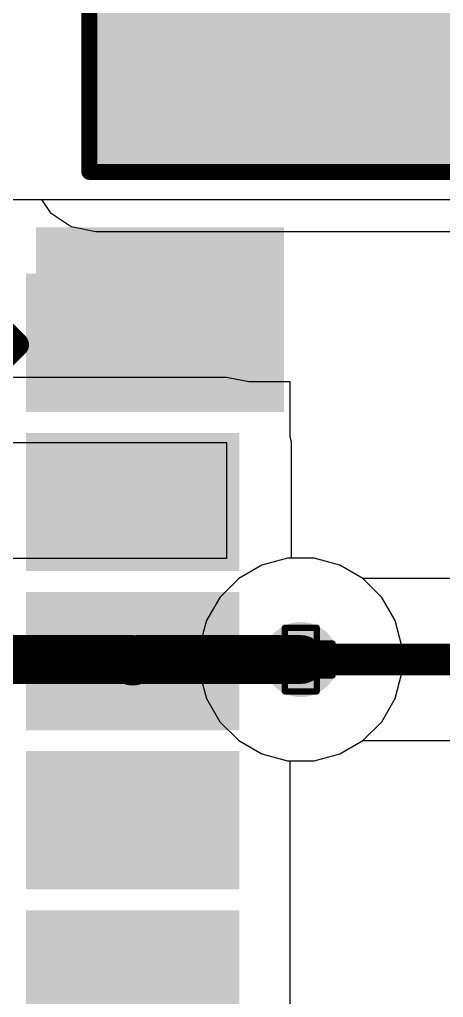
# Model space of a CAD drawing. Header units: inches. Extents: x -5 to 501, y -9 to 81.
# Drawn here: x 30.55 to 33.93, y 27.14 to 34.94 of the extents above; entities that cross this region are included whole.
import ezdxf

# ---------------------------------------------------------------- set-up
doc = ezdxf.new("R2010")
doc.units = ezdxf.units.IN
for name, color, linetype in [('Bottom Layer', 5, 'Continuous'), ('Drill Drawing', 1, 'Continuous'), ('Ground', 16, 'Continuous'), ('Keep-Out Layer', 6, 'Continuous'), ('Power', 76, 'Continuous'), ('Top Layer', 1, 'Continuous'), ('Top Overlay', 2, 'Continuous'), ('Top Paste', 8, 'Continuous'), ('Top Solder', 216, 'Continuous'), ('Via Holes', 16, 'Continuous')]:
    doc.layers.add(name, color=color, linetype=linetype)

msp = doc.modelspace()

# ---------------------------------------------------------------- hatches: boundary and pattern name
at = {"layer": 'Bottom Layer'}
h = msp.add_hatch(color=5, dxfattribs=at)
edge = h.paths.add_edge_path()
edge.add_arc((32.7914, 29.8323), 0.3, 0, 360)
at = {"layer": 'Ground'}
h = msp.add_hatch(color=16, dxfattribs=at)
edge = h.paths.add_edge_path()
edge.add_arc((32.7914, 29.8323), 0.3, 0, 360)
at = {"layer": 'Keep-Out Layer'}
msp.add_hatch(color=6, dxfattribs=at).paths.add_polyline_path([(31.1556, 33.7666), (49.2404, 33.7666), (49.2404, 39.8626), (31.1556, 39.8626)])
at = {"layer": 'Power'}
h = msp.add_hatch(color=76, dxfattribs=at)
edge = h.paths.add_edge_path()
edge.add_arc((32.7914, 29.8323), 0.3, 0, 360)
at = {"layer": 'Top Layer'}
for points in [[(30.698, 32.8096), (32.198, 32.8096), (32.198, 31.9096), (30.698, 31.9096)], [(30.698, 31.5396), (32.198, 31.5396), (32.198, 30.6396), (30.698, 30.6396)], [(30.698, 30.2696), (32.198, 30.2696), (32.198, 29.3696), (30.698, 29.3696)], [(30.698, 28.9996), (32.198, 28.9996), (32.198, 28.0996), (30.698, 28.0996)], [(30.698, 27.7296), (32.198, 27.7296), (32.198, 26.8296), (30.698, 26.8296)]]:
    msp.add_hatch(color=1, dxfattribs=at).paths.add_polyline_path(points)
h = msp.add_hatch(color=1, dxfattribs=at)
edge = h.paths.add_edge_path()
edge.add_arc((32.7914, 29.8323), 0.3, 0, 360)
at = {"layer": 'Top Overlay'}
for points in [[(30.6774, 32.8412), (32.6574, 32.8412), (32.6574, 33.2812), (30.6774, 33.2812)], [(32.2394, 31.8072), (32.6574, 31.8072), (32.6574, 32.8852), (32.2394, 32.8852)]]:
    msp.add_hatch(color=2, dxfattribs=at).paths.add_polyline_path(points)
at = {"layer": 'Top Paste'}
for points in [[(30.698, 32.8096), (32.198, 32.8096), (32.198, 31.9096), (30.698, 31.9096)], [(30.698, 31.5396), (32.198, 31.5396), (32.198, 30.6396), (30.698, 30.6396)], [(30.698, 30.2696), (32.198, 30.2696), (32.198, 29.3696), (30.698, 29.3696)], [(30.698, 28.9996), (32.198, 28.9996), (32.198, 28.0996), (30.698, 28.0996)], [(30.698, 27.7296), (32.198, 27.7296), (32.198, 26.8296), (30.698, 26.8296)]]:
    msp.add_hatch(color=8, dxfattribs=at).paths.add_polyline_path(points)
at = {"layer": 'Top Solder'}
for points in [[(30.5964, 32.9112), (32.2996, 32.9112), (32.2996, 31.808), (30.5964, 31.808)], [(30.5964, 31.6412), (32.2996, 31.6412), (32.2996, 30.538), (30.5964, 30.538)], [(30.5964, 30.3712), (32.2996, 30.3712), (32.2996, 29.268), (30.5964, 29.268)], [(30.5964, 29.1012), (32.2996, 29.1012), (32.2996, 27.998), (30.5964, 27.998)], [(30.5964, 27.8312), (32.2996, 27.8312), (32.2996, 26.728), (30.5964, 26.728)]]:
    msp.add_hatch(color=216, dxfattribs=at).paths.add_polyline_path(points)
at = {"layer": 'Via Holes'}
h = msp.add_hatch(color=7, dxfattribs=at)
edge = h.paths.add_edge_path()
edge.add_arc((32.7914, 29.8323), 0.15, 0, 360)

# ---------------------------------------------------------------- linework, layer by layer
at = {"layer": 'Bottom Layer'}
for p, q in [((21.1074, 33.5026), (59.4106, 33.5026)), ((21.1074, 33.5026), (30.7211, 33.5026)), ((30.7211, 33.5026), (30.7894, 33.4003)), ((30.7894, 33.4003), (30.9574, 33.2881)), ((30.9574, 33.2881), (31.1556, 33.2486)), ((31.1556, 33.2486), (49.2404, 33.2486)), ((32.685, 30.6403), (32.4795, 30.5852)), ((32.8978, 30.6403), (32.685, 30.6403)), ((33.1033, 30.5852), (32.8978, 30.6403)), ((32.4795, 30.5852), (32.2953, 30.4789)), ((33.286, 30.4797), (33.1033, 30.5852)), ((32.2953, 30.4789), (32.1448, 30.3284)), ((49.7648, 30.4797), (33.286, 30.4797)), ((32.1448, 30.3284), (32.0385, 30.1442)), ((32.0385, 30.1442), (31.9834, 29.9387)), ((31.9834, 29.9387), (31.9834, 29.7259)), ((31.9834, 29.7259), (32.0385, 29.5204)), ((32.0385, 29.5204), (32.1448, 29.3362)), ((32.1448, 29.3362), (32.2953, 29.1857)), ((32.2953, 29.1857), (32.4795, 29.0794)), ((33.1033, 29.0794), (33.286, 29.1849)), ((33.286, 29.1849), (49.7648, 29.1849)), ((32.4795, 29.0794), (32.685, 29.0243)), ((32.8978, 29.0243), (33.1033, 29.0794)), ((32.685, 29.0243), (32.8978, 29.0243))]:
    msp.add_line(p, q, dxfattribs=at)
msp.add_lwpolyline([(32.7914, 29.8323, 0.254, 0.254, 0), (49.7648, 29.8323, 0.254, 0.254, 0)], format="xyseb", dxfattribs=at)
msp.add_lwpolyline([(32.7279, 29.8323, 0.127, 0.127, 1), (32.8549, 29.8323, 0.127, 0.127, 1)], format="xyseb", close=True, dxfattribs=at)
at = {"layer": 'Drill Drawing'}
for points in [[(32.6644, 29.9593, 0.0508, 0.0508, 0), (32.6644, 30.0863, 0.0508, 0.0508, 0)], [(32.6644, 30.0863, 0.0508, 0.0508, 0), (32.9184, 30.0863, 0.0508, 0.0508, 0)], [(32.9184, 29.9593, 0.0508, 0.0508, 0), (32.9184, 30.0863, 0.0508, 0.0508, 0)], [(32.5374, 29.7053, 0.0508, 0.0508, 0), (32.5374, 29.9593, 0.0508, 0.0508, 0)], [(32.5374, 29.9593, 0.0508, 0.0508, 0), (32.6644, 29.9593, 0.0508, 0.0508, 0)], [(32.9184, 29.9593, 0.0508, 0.0508, 0), (33.0454, 29.9593, 0.0508, 0.0508, 0)], [(33.0454, 29.7053, 0.0508, 0.0508, 0), (33.0454, 29.9593, 0.0508, 0.0508, 0)], [(32.5374, 29.7053, 0.0508, 0.0508, 0), (32.6644, 29.7053, 0.0508, 0.0508, 0)], [(32.6644, 29.5783, 0.0508, 0.0508, 0), (32.6644, 29.7053, 0.0508, 0.0508, 0)], [(32.9184, 29.7053, 0.0508, 0.0508, 0), (33.0454, 29.7053, 0.0508, 0.0508, 0)], [(32.9184, 29.5783, 0.0508, 0.0508, 0), (32.9184, 29.7053, 0.0508, 0.0508, 0)], [(32.6644, 29.5783, 0.0508, 0.0508, 0), (32.9184, 29.5783, 0.0508, 0.0508, 0)]]:
    msp.add_lwpolyline(points, format="xyseb", dxfattribs=at)
for points in [[(32.6517, 30.0863, 0.0254, 0.0254, 1), (32.6771, 30.0863, 0.0254, 0.0254, 1)], [(32.6517, 30.0863, 0.0254, 0.0254, 1), (32.6771, 30.0863, 0.0254, 0.0254, 1)], [(32.9057, 30.0863, 0.0254, 0.0254, 1), (32.9311, 30.0863, 0.0254, 0.0254, 1)], [(32.9057, 30.0863, 0.0254, 0.0254, 1), (32.9311, 30.0863, 0.0254, 0.0254, 1)], [(32.5247, 29.9593, 0.0254, 0.0254, 1), (32.5501, 29.9593, 0.0254, 0.0254, 1)], [(32.5247, 29.9593, 0.0254, 0.0254, 1), (32.5501, 29.9593, 0.0254, 0.0254, 1)], [(32.6517, 29.9593, 0.0254, 0.0254, 1), (32.6771, 29.9593, 0.0254, 0.0254, 1)], [(32.6517, 29.9593, 0.0254, 0.0254, 1), (32.6771, 29.9593, 0.0254, 0.0254, 1)], [(32.9057, 29.9593, 0.0254, 0.0254, 1), (32.9311, 29.9593, 0.0254, 0.0254, 1)], [(32.9057, 29.9593, 0.0254, 0.0254, 1), (32.9311, 29.9593, 0.0254, 0.0254, 1)], [(33.0327, 29.9593, 0.0254, 0.0254, 1), (33.0581, 29.9593, 0.0254, 0.0254, 1)], [(33.0327, 29.9593, 0.0254, 0.0254, 1), (33.0581, 29.9593, 0.0254, 0.0254, 1)], [(32.5247, 29.7053, 0.0254, 0.0254, 1), (32.5501, 29.7053, 0.0254, 0.0254, 1)], [(32.5247, 29.7053, 0.0254, 0.0254, 1), (32.5501, 29.7053, 0.0254, 0.0254, 1)], [(32.6517, 29.7053, 0.0254, 0.0254, 1), (32.6771, 29.7053, 0.0254, 0.0254, 1)], [(32.6517, 29.7053, 0.0254, 0.0254, 1), (32.6771, 29.7053, 0.0254, 0.0254, 1)], [(32.9057, 29.7053, 0.0254, 0.0254, 1), (32.9311, 29.7053, 0.0254, 0.0254, 1)], [(32.9057, 29.7053, 0.0254, 0.0254, 1), (32.9311, 29.7053, 0.0254, 0.0254, 1)], [(33.0327, 29.7053, 0.0254, 0.0254, 1), (33.0581, 29.7053, 0.0254, 0.0254, 1)], [(33.0327, 29.7053, 0.0254, 0.0254, 1), (33.0581, 29.7053, 0.0254, 0.0254, 1)], [(32.6517, 29.5783, 0.0254, 0.0254, 1), (32.6771, 29.5783, 0.0254, 0.0254, 1)], [(32.6517, 29.5783, 0.0254, 0.0254, 1), (32.6771, 29.5783, 0.0254, 0.0254, 1)], [(32.9057, 29.5783, 0.0254, 0.0254, 1), (32.9311, 29.5783, 0.0254, 0.0254, 1)], [(32.9057, 29.5783, 0.0254, 0.0254, 1), (32.9311, 29.5783, 0.0254, 0.0254, 1)]]:
    msp.add_lwpolyline(points, format="xyseb", close=True, dxfattribs=at)
at = {"layer": 'Ground'}
for p, q in [((21.1074, 33.5026), (59.4106, 33.5026)), ((21.1074, 33.5026), (30.7211, 33.5026)), ((30.7211, 33.5026), (30.7894, 33.4003)), ((30.7894, 33.4003), (30.9574, 33.2881)), ((30.9574, 33.2881), (31.1556, 33.2486)), ((31.1556, 33.2486), (49.2404, 33.2486)), ((32.685, 30.6403), (32.4795, 30.5852)), ((32.8978, 30.6403), (32.685, 30.6403)), ((33.1033, 30.5852), (32.8978, 30.6403)), ((32.4795, 30.5852), (32.2953, 30.4789)), ((33.2875, 30.4789), (33.1033, 30.5852)), ((32.2953, 30.4789), (32.1448, 30.3284)), ((33.438, 30.3284), (33.2875, 30.4789)), ((32.1448, 30.3284), (32.0385, 30.1442)), ((33.5443, 30.1442), (33.438, 30.3284)), ((32.0385, 30.1442), (31.9834, 29.9387)), ((33.5994, 29.9387), (33.5443, 30.1442)), ((31.9834, 29.9387), (31.9834, 29.7259)), ((33.5994, 29.7259), (33.5994, 29.9387)), ((31.9834, 29.7259), (32.0385, 29.5204)), ((33.5443, 29.5204), (33.5994, 29.7259)), ((32.0385, 29.5204), (32.1448, 29.3362)), ((33.438, 29.3362), (33.5443, 29.5204)), ((32.1448, 29.3362), (32.2953, 29.1857)), ((33.2875, 29.1857), (33.438, 29.3362)), ((32.2953, 29.1857), (32.4795, 29.0794)), ((33.1033, 29.0794), (33.2875, 29.1857)), ((32.4795, 29.0794), (32.685, 29.0243)), ((32.8978, 29.0243), (33.1033, 29.0794)), ((32.685, 29.0243), (32.8978, 29.0243))]:
    msp.add_line(p, q, dxfattribs=at)
at = {"layer": 'Power'}
for p, q in [((21.1074, 33.5026), (59.4106, 33.5026)), ((30.1063, 33.5026), (30.7211, 33.5026)), ((30.7211, 33.5026), (30.7894, 33.4003)), ((30.7894, 33.4003), (30.9574, 33.2881)), ((30.9574, 33.2881), (31.1556, 33.2486)), ((31.1556, 33.2486), (49.2404, 33.2486)), ((32.685, 30.6403), (32.4795, 30.5852)), ((32.8978, 30.6403), (32.685, 30.6403)), ((33.1033, 30.5852), (32.8978, 30.6403)), ((32.4795, 30.5852), (32.2953, 30.4789)), ((33.2875, 30.4789), (33.1033, 30.5852)), ((32.2953, 30.4789), (32.1448, 30.3284)), ((33.438, 30.3284), (33.2875, 30.4789)), ((32.1448, 30.3284), (32.0385, 30.1442)), ((33.5443, 30.1442), (33.438, 30.3284)), ((32.0385, 30.1442), (31.9834, 29.9387)), ((33.5994, 29.9387), (33.5443, 30.1442)), ((31.9834, 29.9387), (31.9834, 29.7259)), ((33.5994, 29.7259), (33.5994, 29.9387)), ((31.9834, 29.7259), (32.0385, 29.5204)), ((33.5443, 29.5204), (33.5994, 29.7259)), ((32.0385, 29.5204), (32.1448, 29.3362)), ((33.438, 29.3362), (33.5443, 29.5204)), ((32.1448, 29.3362), (32.2953, 29.1857)), ((33.2875, 29.1857), (33.438, 29.3362)), ((32.2953, 29.1857), (32.4795, 29.0794)), ((33.1033, 29.0794), (33.2875, 29.1857)), ((32.4795, 29.0794), (32.685, 29.0243)), ((32.8978, 29.0243), (33.1033, 29.0794)), ((32.685, 29.0243), (32.8978, 29.0243))]:
    msp.add_line(p, q, dxfattribs=at)
at = {"layer": 'Top Layer'}
for p, q in [((21.1074, 33.5026), (59.4106, 33.5026)), ((21.1074, 33.5026), (30.7211, 33.5026)), ((30.7211, 33.5026), (30.7894, 33.4003)), ((30.7894, 33.4003), (30.9574, 33.2881)), ((30.9574, 33.2881), (31.1556, 33.2486)), ((31.1556, 33.2486), (49.2404, 33.2486)), ((32.198, 32.083), (25.8014, 32.083)), ((32.3758, 32.0476), (32.198, 32.083)), ((32.706, 32.0476), (32.3758, 32.0476)), ((32.706, 31.615), (32.706, 32.0476)), ((32.716, 31.565), (32.706, 31.615)), ((25.8014, 31.565), (32.198, 31.565)), ((32.198, 31.565), (32.198, 30.6396)), ((32.716, 30.6403), (32.716, 31.565)), ((32.198, 30.6396), (28.916, 30.6396)), ((32.8978, 30.6403), (32.716, 30.6403)), ((33.1033, 30.5852), (32.8978, 30.6403)), ((33.2875, 30.4789), (33.1033, 30.5852)), ((33.438, 30.3284), (33.2875, 30.4789)), ((33.5443, 30.1442), (33.438, 30.3284)), ((33.5994, 29.9387), (33.5443, 30.1442)), ((33.5994, 29.7259), (33.5994, 29.9387)), ((33.5443, 29.5204), (33.5994, 29.7259)), ((33.438, 29.3362), (33.5443, 29.5204)), ((33.2875, 29.1857), (33.438, 29.3362)), ((33.1033, 29.0794), (33.2875, 29.1857)), ((32.8978, 29.0243), (33.1033, 29.0794)), ((32.706, 27.5916), (32.706, 29.0243)), ((32.706, 29.0243), (32.8978, 29.0243)), ((32.706, 26.8303), (32.706, 27.5916))]:
    msp.add_line(p, q, dxfattribs=at)
for points in [[(29.6272, 29.8323, 0.3894, 0.3894, 0), (31.448, 29.8323, 0.3894, 0.3894, 0)], [(31.448, 29.8196, 0.3894, 0.3894, -0.198912), (31.4787, 29.8323, 0.3894, 0.3894, 0)], [(31.4787, 29.8323, 0.3894, 0.3894, 0), (32.7914, 29.8323, 0.3894, 0.3894, 0)]]:
    msp.add_lwpolyline(points, format="xyseb", dxfattribs=at)
for points in [[(31.3507, 29.8323, 0.1947, 0.1947, 1), (31.5454, 29.8323, 0.1947, 0.1947, 1)], [(31.3507, 29.8196, 0.1947, 0.1947, 1), (31.5454, 29.8196, 0.1947, 0.1947, 1)], [(31.3813, 29.8323, 0.1947, 0.1947, 1), (31.576, 29.8323, 0.1947, 0.1947, 1)], [(31.3813, 29.8323, 0.1947, 0.1947, 1), (31.576, 29.8323, 0.1947, 0.1947, 1)], [(32.6941, 29.8323, 0.1947, 0.1947, 1), (32.8887, 29.8323, 0.1947, 0.1947, 1)]]:
    msp.add_lwpolyline(points, format="xyseb", close=True, dxfattribs=at)
at = {"layer": 'Top Overlay'}
for points in [[(31.1024, 33.7236, 0.127, 0.127, 0), (31.1024, 39.9136, 0.127, 0.127, 0)], [(31.1024, 33.7236, 0.127, 0.127, 0), (49.2838, 33.7236, 0.127, 0.127, 0)], [(30.3936, 32.4712, 0.2, 0.2, 0), (30.5206, 32.3442, 0.2, 0.2, 0)], [(30.3936, 32.2172, 0.2, 0.2, 0), (30.5206, 32.3442, 0.2, 0.2, 0)]]:
    msp.add_lwpolyline(points, format="xyseb", dxfattribs=at)
for points in [[(31.0707, 33.7236, 0.0635, 0.0635, 1), (31.1342, 33.7236, 0.0635, 0.0635, 1)], [(31.0707, 33.7236, 0.0635, 0.0635, 1), (31.1342, 33.7236, 0.0635, 0.0635, 1)], [(30.4706, 32.3442, 0.1, 0.1, 1), (30.5706, 32.3442, 0.1, 0.1, 1)], [(30.4706, 32.3442, 0.1, 0.1, 1), (30.5706, 32.3442, 0.1, 0.1, 1)]]:
    msp.add_lwpolyline(points, format="xyseb", close=True, dxfattribs=at)

doc.saveas('drawing.dxf')
